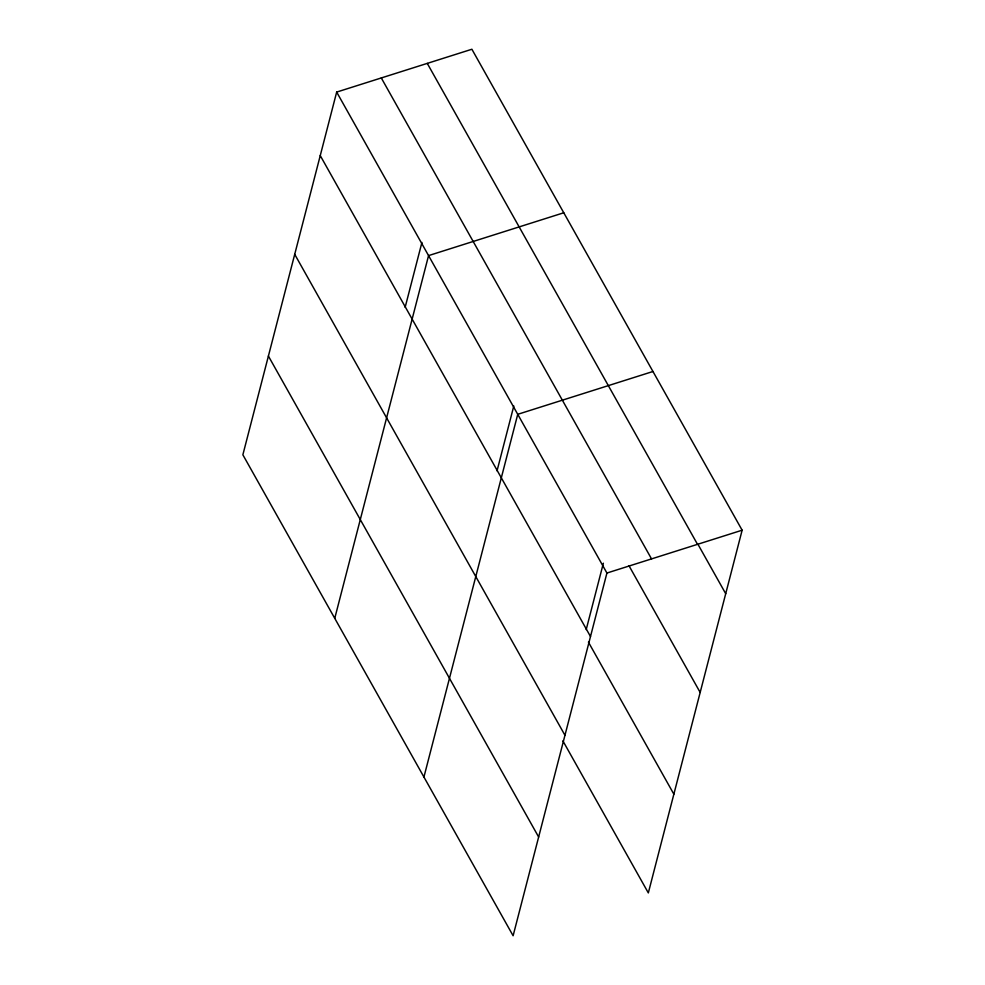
<?xml version="1.0" encoding="UTF-8"?>
<svg xmlns="http://www.w3.org/2000/svg" width="985" height="985" viewBox="0 0 985 985"><rect width="100%" height="100%" fill="white"/><g stroke="black" fill="none" stroke-linecap="round" stroke-linejoin="round"><path stroke-width="1.48" d="M336.673 92.085L242.864 454.799L513.111 935.75L606.92 573.036L336.673 92.085L471.889 49.25L742.136 530.201L648.327 892.915L562.891 740.868M405.143 307.32L421.925 242.445M334.752 618.321L428.561 255.607L563.765 212.772M497.031 470.842L513.801 405.98M423.932 777.03L517.741 414.316L652.957 371.493M586.21 629.563L603.362 563.211M606.92 573.036L742.136 530.201M697.983 544.348L725.711 593.696M427.268 63.385L697.515 544.336M381.293 77.95L651.541 558.901M628.984 565.735L700.175 692.443M320.248 155.581L590.495 636.532M588.427 642.134L673.863 794.169M294.712 254.315L564.959 735.278M268.4 356.053L538.647 837.004"/></g></svg>
